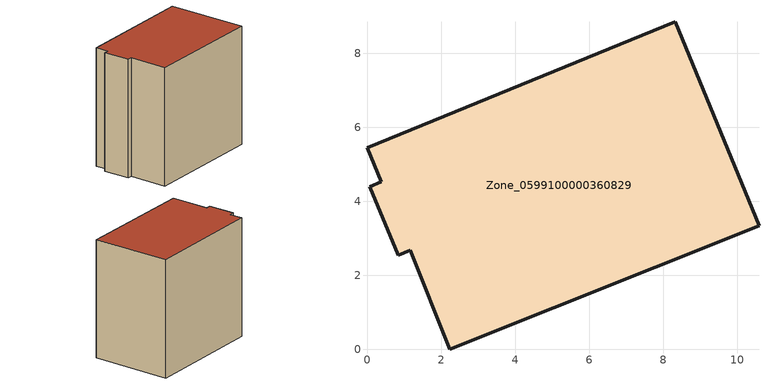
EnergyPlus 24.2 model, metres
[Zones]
Zone_0599100000360829
 floor ground (C_G): 8.33,8.86 10.6,3.34 2.22,0 1.16,2.67 0.83,2.54 0.06,4.39 0.38,4.53 0,5.45 z0
 wall outside (C_F): 0.06,4.39 0.83,2.54 1.16,2.67 2.22,0 10.6,3.34 8.33,8.86 0,5.45 0.38,4.53 0.06,4.39 z0:8.98
 roof outside (C_R): 8.33,8.86 0,5.45 0.38,4.53 0.06,4.39 0.83,2.54 1.16,2.67 2.22,0 10.6,3.34 z8.98
[BUILDING]
Pand.0599100000360829: North Axis=0; Terrain=City; Loads Convergence Tolerance Value=0.04; Temperature Convergence Tolerance Value=0.4; Solar Distribution=FullExterior; Maximum Number of Warmup Days=25; Minimum Number of Warmup Days=1
[Site:Location]
Rotterdam.The.Hague.AP_ZH_NLD Design_Conditions: Latitude=51.96; Longitude=4.45; Time Zone=1; Elevation=-4.5
[SITE:GROUNDTEMPERATURE:BUILDINGSURFACE]
18, 18, 18, 18, 18, 18, 18, 18, 18, 18, 18, 18
[MATERIAL] Thermal Absorptance=0.9; Solar Absorptance=0.7; Visible Absorptance=0.7
Name | Roughness | Thickness | Conductivity | Density | Specific Heat
G.TI.1992-2005 | MediumSmooth | 0.15 | 0.06 | 540 | 1210
F.TI.1992-2005 | Rough | 0.3 | 0.12 | 1920 | 840
R.TI.1992-2005 | MediumRough | 0.2 | 0.08 | 1500 | 1000
[CONSTRUCTION]
C_G: G.TI.1992-2005
C_F: F.TI.1992-2005
C_R: R.TI.1992-2005
[ZONE]
Zone_0599100000360829: Type=1; Multiplier=1; Ceiling Height=Autocalculate; Volume=Autocalculate; Floor Area=autocalculate; Part of Total Floor Area=Yes
[ZONEINFILTRATION:DESIGNFLOWRATE]
Infil_Zone_0599100000360829: Zone or ZoneList or Space or SpaceList=Zone_0599100000360829; Schedule=AlwaysOn; Design Flow Rate Calculation Method=Flow/Area; Flow Rate per Floor Area=0.0015; Constant Term Coefficient=1; Temperature Term Coefficient=0; Velocity Term Coefficient=0; Velocity Squared Term Coefficient=0
[HVACTEMPLATE:ZONE:IDEALLOADSAIRSYSTEM]
Zone_0599100000360829: Maximum Heating Supply Air Temperature=50; Minimum Cooling Supply Air Temperature=13; Maximum Heating Supply Air Humidity Ratio=0.0156; Minimum Cooling Supply Air Humidity Ratio=0.0077; Heating Limit=NoLimit; Cooling Limit=NoLimit; Dehumidification Control Type=ConstantSensibleHeatRatio; Cooling Sensible Heat Ratio=0.7; Dehumidification Setpoint=60; Humidification Control Type=None; Humidification Setpoint=30; Outdoor Air Method=None; Outdoor Air Flow Rate per Person=0.00944; Outdoor Air Flow Rate per Zone Floor Area=0; Outdoor Air Flow Rate per Zone=0; Demand Controlled Ventilation Type=None; Outdoor Air Economizer Type=NoEconomizer; Heat Recovery Type=None; Sensible Heat Recovery Effectiveness=0.7; Latent Heat Recovery Effectiveness=0.65
[ZONECONTROL:THERMOSTAT]
ThermostatControl_Zone_0599100000360829: Zone or ZoneList=Zone_0599100000360829; Control Type Schedule=DualSetpointControlType; Control 1=Thermostat_Zone_0599100000360829; Temperature Difference Between Cutout And Setpoint=0
[THERMOSTATSETPOINT:DUALSETPOINT]
Thermostat_Zone_0599100000360829: Heating Setpoint Temperature Schedule=HeatingSetpoint_Zone_0599100000360829; Cooling Setpoint Temperature Schedule=CoolingSetpoint_Zone_0599100000360829
[SCHEDULE:COMPACT]
HeatingSetpoint_Zone_0599100000360829: Through: 12/31, For: AllDays, Until: 24:00, 21
CoolingSetpoint_Zone_0599100000360829: Through: 12/31, For: AllDays, Until: 24:00, 24
DualSetpointControlType: Through: 12/31, For: AllDays, Until: 24:00, 4
AlwaysOn: Through: 12/31, For: AllDays, Until: 24:00, 1
